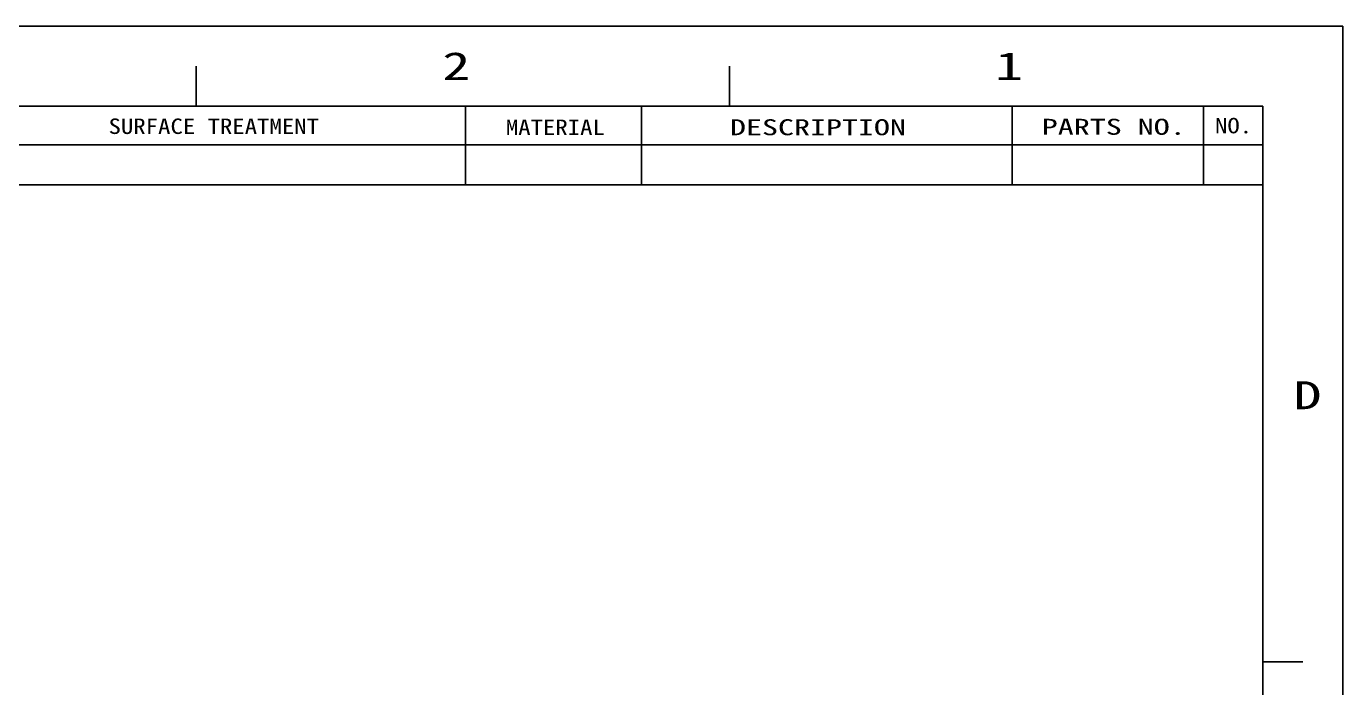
# Model space of a CAD drawing. Extents: x 0 to 951, y -2 to 427.
# Drawn here: x 255.4 to 420, y 214.3 to 297 of the extents above; entities that cross this region are included whole.
import ezdxf
from ezdxf.enums import TextEntityAlignment as Align

# ---------------------------------------------------------------- set-up
doc = ezdxf.new("R2010")
doc.units = 0
doc.header["$LTSCALE"] = 23.1
doc.header["$MEASUREMENT"] = 0
doc.layers.get('0').update_dxf_attribs({"linetype": 'CONTINUOUS'})
doc.styles.add('TEXTSTYLE_0', font='txt', dxfattribs={"width": 0.8})

msp = doc.modelspace()

# ---------------------------------------------------------------- linework, layer by layer
at = {"color": 7, "linetype": 'Continuous'}
for p, q in [((0, 297), (420, 297)), ((420, 0), (420, 297)), ((276.67, 287), (276.67, 292)), ((343.33, 287), (343.33, 292)), ((410, 287), (10, 287)), ((310.32, 287), (310.32, 282.17)), ((332.32, 287), (332.32, 282.17)), ((378.7, 287), (378.7, 282.17)), ((402.6, 287), (402.6, 282.17)), ((410, 282.17), (209.56, 282.17)), ((410, 282.17), (209.57, 282.17)), ((310.33, 282.17), (310.33, 277.17)), ((332.33, 282.17), (332.33, 277.17)), ((378.7, 282.17), (378.7, 277.17)), ((402.6, 282.17), (402.6, 277.17)), ((410, 282.17), (410, 197.17)), ((410, 277.17), (209.57, 277.17)), ((410, 217.5), (415, 217.5))]:
    msp.add_line(p, q, dxfattribs=at)
at = {"linetype": 'Continuous'}
msp.add_line((410, 287), (410, 10), dxfattribs=at)

# ---------------------------------------------------------------- texts
at = {"color": 7, "linetype": 'Continuous', "style": 'TEXTSTYLE_0'}
for s, height, width, p, p2 in [('2', 3.5, 1.5, (307.43, 290.27), (310.93, 290.27)), ('1', 3.5, 3, (376.55, 290.27), (380.05, 290.27)), ('SURFACE TREATMENT', 1.9346, 0.816, (265.71, 283.53), (292.02, 283.53)), ('MATERIAL', 1.935, 0.872727, (315.38, 283.4), (327.76, 283.4)), ('DESCRIPTION', 2, 1.1, (343.4, 283.37), (365.4, 283.37)), ('PARTS NO.', 2, 1.125, (382.38, 283.43), (400.38, 283.43)), ('NO.', 1.935, 1.2, (404.04, 283.61), (408.68, 283.61)), ('D', 3.5, 1.5, (413.85, 249.09), (417.35, 249.09))]:
    msp.add_text(s, height=height, dxfattribs=dict(at, width=width)).set_placement(p, p2, align=Align.FIT)

doc.saveas('drawing.dxf')
